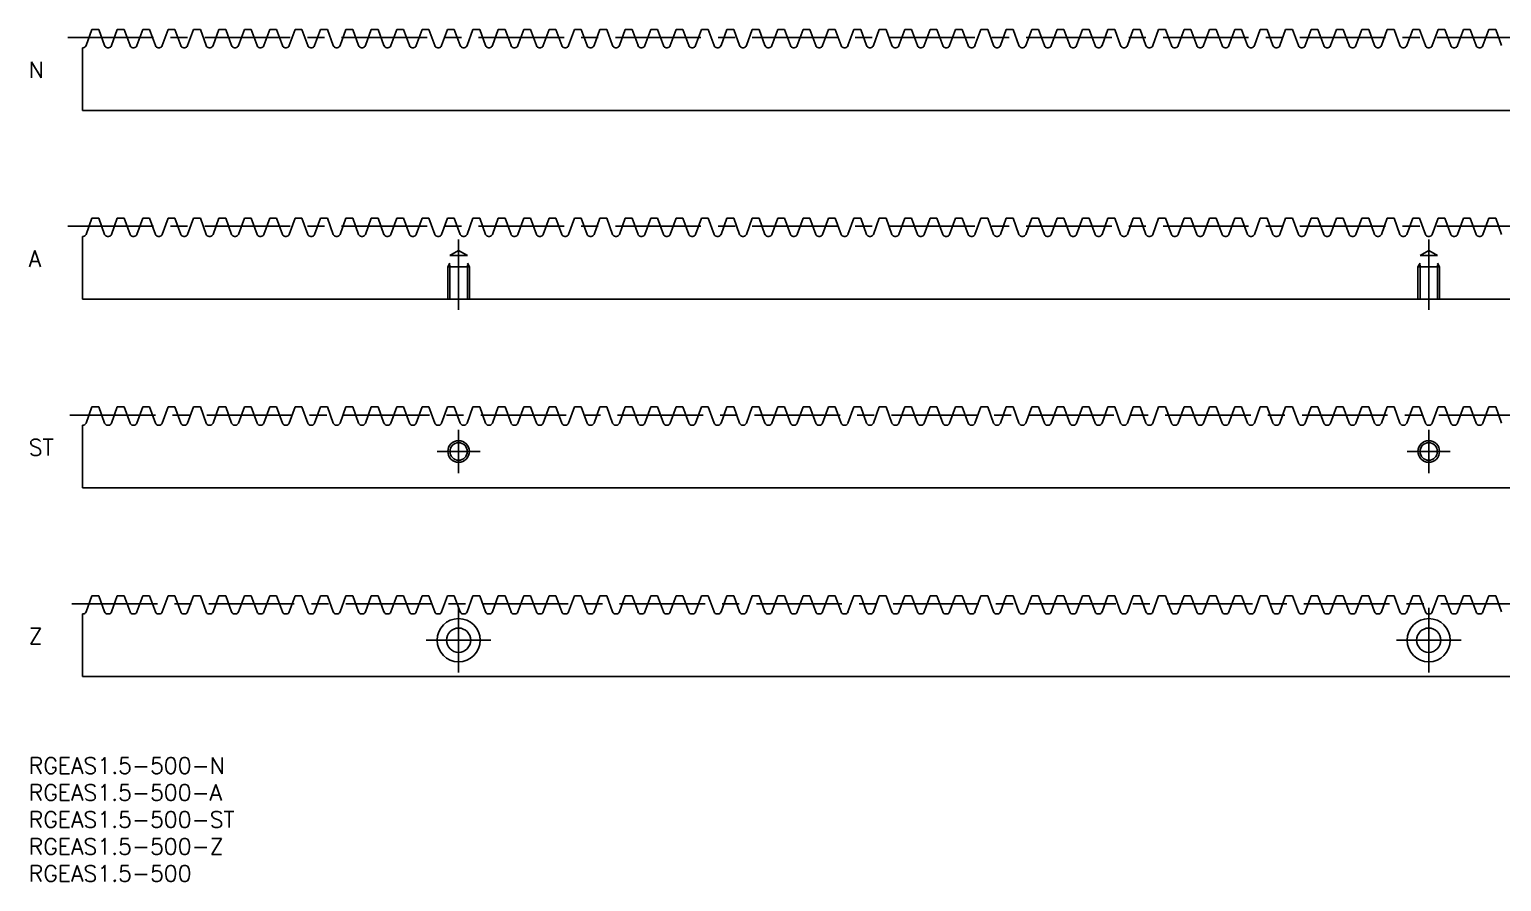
# Model space of a CAD drawing. Extents: x 0 to 547, y -23 to 135.
# Drawn here: x 0.1 to 273.3, y -23 to 135 of the extents above; entities that cross this region are included whole.
import ezdxf

# ---------------------------------------------------------------- set-up
doc = ezdxf.new("R2010")
doc.units = 0
doc.header["$LTSCALE"] = 0.5
doc.linetypes.add('CENTER', pattern=[50.8, 31.75, -6.35, 6.35, -6.35])
doc.linetypes.add('DASHED', pattern=[19.05, 12.7, -6.35])
for name, color, linetype in [('MSM_CENTER', 1, 'CENTER'), ('MSM_CONTINUOUS', 7, 'CONTINUOUS'), ('MSM_DASHED', 4, 'DASHED'), ('MSM_NARROW', 5, 'CONTINUOUS'), ('MSM_PART_NUMBER', 7, 'CONTINUOUS')]:
    doc.layers.add(name, color=color, linetype=linetype)
doc.styles.get("Standard").update_dxf_attribs({"font": 'txt.shx', "height": 3, "bigfont": 'bigfont.shx'})

# ---------------------------------------------------------------- blocks, each defined once
blk = doc.blocks.new('*U2')
at = {"layer": 'MSM_PART_NUMBER'}
blk.add_text('RGEAS1.5-500-N', height=3, dxfattribs=at).set_placement((0, -3))
blk = doc.blocks.new('*U3')
at = {"layer": 'MSM_PART_NUMBER'}
blk.add_text('RGEAS1.5-500-A', height=3, dxfattribs=at).set_placement((0, -8))
blk = doc.blocks.new('*U5')
at = {"layer": 'MSM_PART_NUMBER'}
blk.add_text('Z', height=3, dxfattribs=at).set_placement((0, 21))
blk = doc.blocks.new('*U6')
at = {"layer": 'MSM_PART_NUMBER'}
blk.add_text('ST', height=3, dxfattribs=at).set_placement((0, 56))
blk = doc.blocks.new('*U7')
at = {"layer": 'MSM_PART_NUMBER'}
blk.add_text('A', height=3, dxfattribs=at).set_placement((0, 91))
blk = doc.blocks.new('*U8')
at = {"layer": 'MSM_PART_NUMBER'}
blk.add_text('N', height=3, dxfattribs=at).set_placement((0, 126))
blk = doc.blocks.new('*U9')
at = {"layer": 'MSM_PART_NUMBER'}
blk.add_text('RGEAS1.5-500-ST', height=3, dxfattribs=at).set_placement((0, -13))
blk = doc.blocks.new('*U10')
at = {"layer": 'MSM_PART_NUMBER'}
blk.add_text('RGEAS1.5-500-Z', height=3, dxfattribs=at).set_placement((0, -18))
blk = doc.blocks.new('*U11')
at = {"layer": 'MSM_PART_NUMBER'}
blk.add_text('RGEAS1.5-500', height=3, dxfattribs=at).set_placement((0, -23))

msp = doc.modelspace()

# ---------------------------------------------------------------- linework, layer by layer
at = {"layer": 'MSM_CENTER'}
for p, q in [((7.25, 133.5), (510.76, 133.5)), ((7.25, 98.5), (510.76, 98.5)), ((79.75, 83), (79.75, 96.04)), ((259.75, 83), (259.75, 96.04)), ((7.65, 63.5), (511.16, 63.5)), ((79.75, 60.75), (79.75, 52.75)), ((259.75, 60.75), (259.75, 52.75)), ((75.75, 56.75), (83.75, 56.75)), ((255.75, 56.75), (263.75, 56.75)), ((8, 28.5), (511.51, 28.5)), ((79.75, 15.75), (79.75, 27.75)), ((259.75, 15.75), (259.75, 27.75)), ((85.75, 21.75), (73.76, 21.75)), ((265.75, 21.75), (253.76, 21.75))]:
    msp.add_line(p, q, dxfattribs=at)
at = {"layer": 'MSM_CONTINUOUS'}
for p, q in [((10.63, 132), (11.72, 135)), ((12.99, 135), (11.72, 135)), ((12.99, 135), (14.08, 132)), ((15.34, 132), (16.43, 135)), ((17.7, 135), (16.43, 135)), ((17.7, 135), (18.79, 132)), ((20.05, 132), (21.15, 135)), ((22.41, 135), (21.15, 135)), ((22.41, 135), (23.5, 132)), ((24.77, 132), (25.86, 135)), ((27.12, 135), (25.86, 135)), ((27.12, 135), (28.22, 132)), ((29.48, 132), (30.57, 135)), ((31.84, 135), (30.57, 135)), ((31.84, 135), (32.93, 132)), ((34.19, 132), (35.28, 135)), ((36.55, 135), (35.28, 135)), ((36.55, 135), (37.64, 132)), ((38.9, 132), (40, 135)), ((41.26, 135), (40, 135)), ((41.26, 135), (42.35, 132)), ((43.62, 132), (44.71, 135)), ((45.97, 135), (44.71, 135)), ((45.97, 135), (47.06, 132)), ((48.33, 132), (49.42, 135)), ((50.69, 135), (49.42, 135)), ((50.69, 135), (51.78, 132)), ((53.04, 132), (54.13, 135)), ((55.4, 135), (54.13, 135)), ((55.4, 135), (56.49, 132)), ((57.75, 132), (58.85, 135)), ((60.11, 135), (58.85, 135)), ((60.11, 135), (61.2, 132)), ((62.47, 132), (63.56, 135)), ((64.82, 135), (63.56, 135)), ((64.82, 135), (65.91, 132)), ((67.18, 132), (68.27, 135)), ((69.53, 135), (68.27, 135)), ((69.53, 135), (70.63, 132)), ((71.89, 132), (72.98, 135)), ((74.25, 135), (72.98, 135)), ((74.25, 135), (75.34, 132)), ((76.6, 132), (77.7, 135)), ((78.96, 135), (77.7, 135)), ((78.96, 135), (80.05, 132)), ((81.32, 132), (82.41, 135)), ((83.67, 135), (82.41, 135)), ((83.67, 135), (84.76, 132)), ((86.03, 132), (87.12, 135)), ((88.38, 135), (87.12, 135)), ((88.38, 135), (89.48, 132)), ((90.74, 132), (91.83, 135)), ((93.1, 135), (91.83, 135)), ((93.1, 135), (94.19, 132)), ((95.45, 132), (96.55, 135)), ((97.81, 135), (96.55, 135)), ((97.81, 135), (98.9, 132)), ((100.17, 132), (101.26, 135)), ((102.52, 135), (101.26, 135)), ((102.52, 135), (103.61, 132)), ((104.88, 132), (105.97, 135)), ((107.23, 135), (105.97, 135)), ((107.23, 135), (108.33, 132)), ((109.59, 132), (110.68, 135)), ((111.95, 135), (110.68, 135)), ((111.95, 135), (113.04, 132)), ((114.3, 132), (115.39, 135)), ((116.66, 135), (115.39, 135)), ((116.66, 135), (117.75, 132)), ((119.02, 132), (120.11, 135)), ((121.37, 135), (120.11, 135)), ((121.37, 135), (122.46, 132)), ((123.73, 132), (124.82, 135)), ((126.08, 135), (124.82, 135)), ((126.08, 135), (127.18, 132)), ((128.44, 132), (129.53, 135)), ((130.8, 135), (129.53, 135)), ((130.8, 135), (131.89, 132)), ((133.15, 132), (134.24, 135)), ((135.51, 135), (134.24, 135)), ((135.51, 135), (136.6, 132)), ((137.86, 132), (138.96, 135)), ((140.22, 135), (138.96, 135)), ((140.22, 135), (141.31, 132)), ((142.58, 132), (143.67, 135)), ((144.93, 135), (143.67, 135)), ((144.93, 135), (146.03, 132)), ((147.29, 132), (148.38, 135)), ((149.65, 135), (148.38, 135)), ((149.65, 135), (150.74, 132)), ((152, 132), (153.09, 135)), ((154.36, 135), (153.09, 135)), ((154.36, 135), (155.45, 132)), ((156.71, 132), (157.81, 135)), ((159.07, 135), (157.81, 135)), ((159.07, 135), (160.16, 132)), ((161.43, 132), (162.52, 135)), ((163.78, 135), (162.52, 135)), ((163.78, 135), (164.87, 132)), ((166.14, 132), (167.23, 135)), ((168.5, 135), (167.23, 135)), ((168.5, 135), (169.59, 132)), ((170.85, 132), (171.94, 135)), ((173.21, 135), (171.94, 135)), ((173.21, 135), (174.3, 132)), ((175.56, 132), (176.66, 135)), ((177.92, 135), (176.66, 135)), ((177.92, 135), (179.01, 132)), ((180.28, 132), (181.37, 135)), ((182.63, 135), (181.37, 135)), ((182.63, 135), (183.72, 132)), ((184.99, 132), (186.08, 135)), ((187.34, 135), (186.08, 135)), ((187.34, 135), (188.44, 132)), ((189.7, 132), (190.79, 135)), ((192.06, 135), (190.79, 135)), ((192.06, 135), (193.15, 132)), ((194.41, 132), (195.51, 135)), ((196.77, 135), (195.51, 135)), ((196.77, 135), (197.86, 132)), ((199.13, 132), (200.22, 135)), ((201.48, 135), (200.22, 135)), ((201.48, 135), (202.57, 132)), ((203.84, 132), (204.93, 135)), ((206.19, 135), (204.93, 135)), ((206.19, 135), (207.29, 132)), ((208.55, 132), (209.64, 135)), ((210.91, 135), (209.64, 135)), ((210.91, 135), (212, 132)), ((213.26, 132), (214.36, 135)), ((215.62, 135), (214.36, 135)), ((215.62, 135), (216.71, 132)), ((217.98, 132), (219.07, 135)), ((220.33, 135), (219.07, 135)), ((220.33, 135), (221.42, 132)), ((222.69, 132), (223.78, 135)), ((225.04, 135), (223.78, 135)), ((225.04, 135), (226.14, 132)), ((227.4, 132), (228.49, 135)), ((229.76, 135), (228.49, 135)), ((229.76, 135), (230.85, 132)), ((232.11, 132), (233.2, 135)), ((234.47, 135), (233.2, 135)), ((234.47, 135), (235.56, 132)), ((236.83, 132), (237.92, 135)), ((239.18, 135), (237.92, 135)), ((239.18, 135), (240.27, 132)), ((241.54, 132), (242.63, 135)), ((243.89, 135), (242.63, 135)), ((243.89, 135), (244.99, 132)), ((246.25, 132), (247.34, 135)), ((248.61, 135), (247.34, 135)), ((248.61, 135), (249.7, 132)), ((250.96, 132), (252.05, 135)), ((253.32, 135), (252.05, 135)), ((253.32, 135), (254.41, 132)), ((255.67, 132), (256.77, 135)), ((258.03, 135), (256.77, 135)), ((258.03, 135), (259.12, 132)), ((260.39, 132), (261.48, 135)), ((262.74, 135), (261.48, 135)), ((262.74, 135), (263.84, 132)), ((265.1, 132), (266.19, 135)), ((267.46, 135), (266.19, 135)), ((267.46, 135), (268.55, 132)), ((269.81, 132), (270.9, 135)), ((272.17, 135), (270.9, 135)), ((272.17, 135), (273.26, 132)), ((10, 131.62), (10.09, 131.62)), ((10, 131.62), (10, 120)), ((14.61, 131.62), (14.81, 131.62)), ((19.33, 131.62), (19.52, 131.62)), ((24.04, 131.62), (24.23, 131.62)), ((28.75, 131.62), (28.94, 131.62)), ((33.46, 131.62), (33.66, 131.62)), ((38.18, 131.62), (38.37, 131.62)), ((42.89, 131.62), (43.08, 131.62)), ((47.6, 131.62), (47.79, 131.62)), ((52.31, 131.62), (52.51, 131.62)), ((57.03, 131.62), (57.22, 131.62)), ((61.74, 131.62), (61.93, 131.62)), ((66.45, 131.62), (66.64, 131.62)), ((71.16, 131.62), (71.36, 131.62)), ((75.87, 131.62), (76.07, 131.62)), ((80.59, 131.62), (80.78, 131.62)), ((85.3, 131.62), (85.49, 131.62)), ((90.01, 131.62), (90.21, 131.62)), ((94.72, 131.62), (94.92, 131.62)), ((99.44, 131.62), (99.63, 131.62)), ((104.15, 131.62), (104.34, 131.62)), ((108.86, 131.62), (109.05, 131.62)), ((113.57, 131.62), (113.77, 131.62)), ((118.29, 131.62), (118.48, 131.62)), ((123, 131.62), (123.19, 131.62)), ((127.71, 131.62), (127.9, 131.62)), ((132.42, 131.62), (132.62, 131.62)), ((137.14, 131.62), (137.33, 131.62)), ((141.85, 131.62), (142.04, 131.62)), ((146.56, 131.62), (146.75, 131.62)), ((151.27, 131.62), (151.47, 131.62)), ((155.99, 131.62), (156.18, 131.62)), ((160.7, 131.62), (160.89, 131.62)), ((165.41, 131.62), (165.6, 131.62)), ((170.12, 131.62), (170.32, 131.62)), ((174.84, 131.62), (175.03, 131.62)), ((179.55, 131.62), (179.74, 131.62)), ((184.26, 131.62), (184.45, 131.62)), ((188.97, 131.62), (189.17, 131.62)), ((193.68, 131.62), (193.88, 131.62)), ((198.4, 131.62), (198.59, 131.62)), ((203.11, 131.62), (203.3, 131.62)), ((207.82, 131.62), (208.02, 131.62)), ((212.53, 131.62), (212.73, 131.62)), ((217.25, 131.62), (217.44, 131.62)), ((221.96, 131.62), (222.15, 131.62)), ((226.67, 131.62), (226.86, 131.62)), ((231.38, 131.62), (231.58, 131.62)), ((236.1, 131.62), (236.29, 131.62)), ((240.81, 131.62), (241, 131.62)), ((245.52, 131.62), (245.71, 131.62)), ((250.23, 131.62), (250.43, 131.62)), ((254.95, 131.62), (255.14, 131.62)), ((259.66, 131.62), (259.85, 131.62)), ((264.37, 131.62), (264.56, 131.62)), ((269.08, 131.62), (269.28, 131.62)), ((10, 120), (509.51, 120)), ((10.63, 97), (11.72, 100)), ((12.99, 100), (11.72, 100)), ((12.99, 100), (14.08, 97)), ((15.34, 97), (16.43, 100)), ((17.7, 100), (16.43, 100)), ((17.7, 100), (18.79, 97)), ((20.05, 97), (21.15, 100)), ((22.41, 100), (21.15, 100)), ((22.41, 100), (23.5, 97)), ((24.77, 97), (25.86, 100)), ((27.12, 100), (25.86, 100)), ((27.12, 100), (28.22, 97)), ((29.48, 97), (30.57, 100)), ((31.84, 100), (30.57, 100)), ((31.84, 100), (32.93, 97)), ((34.19, 97), (35.28, 100)), ((36.55, 100), (35.28, 100)), ((36.55, 100), (37.64, 97)), ((38.9, 97), (40, 100)), ((41.26, 100), (40, 100)), ((41.26, 100), (42.35, 97)), ((43.62, 97), (44.71, 100)), ((45.97, 100), (44.71, 100)), ((45.97, 100), (47.06, 97)), ((48.33, 97), (49.42, 100)), ((50.69, 100), (49.42, 100)), ((50.69, 100), (51.78, 97)), ((53.04, 97), (54.13, 100)), ((55.4, 100), (54.13, 100)), ((55.4, 100), (56.49, 97)), ((57.75, 97), (58.85, 100)), ((60.11, 100), (58.85, 100)), ((60.11, 100), (61.2, 97)), ((62.47, 97), (63.56, 100)), ((64.82, 100), (63.56, 100)), ((64.82, 100), (65.91, 97)), ((67.18, 97), (68.27, 100)), ((69.53, 100), (68.27, 100)), ((69.53, 100), (70.63, 97)), ((71.89, 97), (72.98, 100)), ((74.25, 100), (72.98, 100)), ((74.25, 100), (75.34, 97)), ((76.6, 97), (77.7, 100)), ((78.96, 100), (77.7, 100)), ((78.96, 100), (80.05, 97)), ((81.32, 97), (82.41, 100)), ((83.67, 100), (82.41, 100)), ((83.67, 100), (84.76, 97)), ((86.03, 97), (87.12, 100)), ((88.38, 100), (87.12, 100)), ((88.38, 100), (89.48, 97)), ((90.74, 97), (91.83, 100)), ((93.1, 100), (91.83, 100)), ((93.1, 100), (94.19, 97)), ((95.45, 97), (96.55, 100)), ((97.81, 100), (96.55, 100)), ((97.81, 100), (98.9, 97)), ((100.17, 97), (101.26, 100)), ((102.52, 100), (101.26, 100)), ((102.52, 100), (103.61, 97)), ((104.88, 97), (105.97, 100)), ((107.23, 100), (105.97, 100)), ((107.23, 100), (108.33, 97)), ((109.59, 97), (110.68, 100)), ((111.95, 100), (110.68, 100)), ((111.95, 100), (113.04, 97)), ((114.3, 97), (115.39, 100)), ((116.66, 100), (115.39, 100)), ((116.66, 100), (117.75, 97)), ((119.02, 97), (120.11, 100)), ((121.37, 100), (120.11, 100)), ((121.37, 100), (122.46, 97)), ((123.73, 97), (124.82, 100)), ((126.08, 100), (124.82, 100)), ((126.08, 100), (127.18, 97)), ((128.44, 97), (129.53, 100)), ((130.8, 100), (129.53, 100)), ((130.8, 100), (131.89, 97)), ((133.15, 97), (134.24, 100)), ((135.51, 100), (134.24, 100)), ((135.51, 100), (136.6, 97)), ((137.86, 97), (138.96, 100)), ((140.22, 100), (138.96, 100)), ((140.22, 100), (141.31, 97)), ((142.58, 97), (143.67, 100)), ((144.93, 100), (143.67, 100)), ((144.93, 100), (146.03, 97)), ((147.29, 97), (148.38, 100)), ((149.65, 100), (148.38, 100)), ((149.65, 100), (150.74, 97)), ((152, 97), (153.09, 100)), ((154.36, 100), (153.09, 100)), ((154.36, 100), (155.45, 97)), ((156.71, 97), (157.81, 100)), ((159.07, 100), (157.81, 100)), ((159.07, 100), (160.16, 97)), ((161.43, 97), (162.52, 100)), ((163.78, 100), (162.52, 100)), ((163.78, 100), (164.87, 97)), ((166.14, 97), (167.23, 100)), ((168.5, 100), (167.23, 100)), ((168.5, 100), (169.59, 97)), ((170.85, 97), (171.94, 100)), ((173.21, 100), (171.94, 100)), ((173.21, 100), (174.3, 97)), ((175.56, 97), (176.66, 100)), ((177.92, 100), (176.66, 100)), ((177.92, 100), (179.01, 97)), ((180.28, 97), (181.37, 100)), ((182.63, 100), (181.37, 100)), ((182.63, 100), (183.72, 97)), ((184.99, 97), (186.08, 100)), ((187.34, 100), (186.08, 100)), ((187.34, 100), (188.44, 97)), ((189.7, 97), (190.79, 100)), ((192.06, 100), (190.79, 100)), ((192.06, 100), (193.15, 97)), ((194.41, 97), (195.51, 100)), ((196.77, 100), (195.51, 100)), ((196.77, 100), (197.86, 97)), ((199.13, 97), (200.22, 100)), ((201.48, 100), (200.22, 100)), ((201.48, 100), (202.57, 97)), ((203.84, 97), (204.93, 100)), ((206.19, 100), (204.93, 100)), ((206.19, 100), (207.29, 97)), ((208.55, 97), (209.64, 100)), ((210.91, 100), (209.64, 100)), ((210.91, 100), (212, 97)), ((213.26, 97), (214.36, 100)), ((215.62, 100), (214.36, 100)), ((215.62, 100), (216.71, 97)), ((217.98, 97), (219.07, 100)), ((220.33, 100), (219.07, 100)), ((220.33, 100), (221.42, 97)), ((222.69, 97), (223.78, 100)), ((225.04, 100), (223.78, 100)), ((225.04, 100), (226.14, 97)), ((227.4, 97), (228.49, 100)), ((229.76, 100), (228.49, 100)), ((229.76, 100), (230.85, 97)), ((232.11, 97), (233.2, 100)), ((234.47, 100), (233.2, 100)), ((234.47, 100), (235.56, 97)), ((236.83, 97), (237.92, 100)), ((239.18, 100), (237.92, 100)), ((239.18, 100), (240.27, 97)), ((241.54, 97), (242.63, 100)), ((243.89, 100), (242.63, 100)), ((243.89, 100), (244.99, 97)), ((246.25, 97), (247.34, 100)), ((248.61, 100), (247.34, 100)), ((248.61, 100), (249.7, 97)), ((250.96, 97), (252.05, 100)), ((253.32, 100), (252.05, 100)), ((253.32, 100), (254.41, 97)), ((255.67, 97), (256.77, 100)), ((258.03, 100), (256.77, 100)), ((258.03, 100), (259.12, 97)), ((260.39, 97), (261.48, 100)), ((262.74, 100), (261.48, 100)), ((262.74, 100), (263.84, 97)), ((265.1, 97), (266.19, 100)), ((267.46, 100), (266.19, 100)), ((267.46, 100), (268.55, 97)), ((269.81, 97), (270.9, 100)), ((272.17, 100), (270.9, 100)), ((272.17, 100), (273.26, 97)), ((10, 96.63), (10.09, 96.63)), ((10, 96.63), (10, 85)), ((14.61, 96.63), (14.81, 96.63)), ((19.33, 96.63), (19.52, 96.63)), ((24.04, 96.63), (24.23, 96.63)), ((28.75, 96.63), (28.94, 96.63)), ((33.46, 96.63), (33.66, 96.63)), ((38.18, 96.63), (38.37, 96.63)), ((42.89, 96.63), (43.08, 96.63)), ((47.6, 96.63), (47.79, 96.63)), ((52.31, 96.63), (52.51, 96.63)), ((57.03, 96.63), (57.22, 96.63)), ((61.74, 96.63), (61.93, 96.63)), ((66.45, 96.63), (66.64, 96.63)), ((71.16, 96.63), (71.36, 96.63)), ((75.87, 96.63), (76.07, 96.63)), ((80.59, 96.63), (80.78, 96.63)), ((85.3, 96.63), (85.49, 96.63)), ((90.01, 96.63), (90.21, 96.63)), ((94.72, 96.63), (94.92, 96.63)), ((99.44, 96.63), (99.63, 96.63)), ((104.15, 96.63), (104.34, 96.63)), ((108.86, 96.63), (109.05, 96.63)), ((113.57, 96.63), (113.77, 96.63)), ((118.29, 96.63), (118.48, 96.63)), ((123, 96.63), (123.19, 96.63)), ((127.71, 96.63), (127.9, 96.63)), ((132.42, 96.63), (132.62, 96.63)), ((137.14, 96.63), (137.33, 96.63)), ((141.85, 96.63), (142.04, 96.63)), ((146.56, 96.63), (146.75, 96.63)), ((151.27, 96.63), (151.47, 96.63)), ((155.99, 96.63), (156.18, 96.63)), ((160.7, 96.63), (160.89, 96.63)), ((165.41, 96.63), (165.6, 96.63)), ((170.12, 96.63), (170.32, 96.63)), ((174.84, 96.63), (175.03, 96.63)), ((179.55, 96.63), (179.74, 96.63)), ((184.26, 96.63), (184.45, 96.63)), ((188.97, 96.63), (189.17, 96.63)), ((193.68, 96.63), (193.88, 96.63)), ((198.4, 96.63), (198.59, 96.63)), ((203.11, 96.63), (203.3, 96.63)), ((207.82, 96.63), (208.02, 96.63)), ((212.53, 96.63), (212.73, 96.63)), ((217.25, 96.63), (217.44, 96.63)), ((221.96, 96.63), (222.15, 96.63)), ((226.67, 96.63), (226.86, 96.63)), ((231.38, 96.63), (231.58, 96.63)), ((236.1, 96.63), (236.29, 96.63)), ((240.81, 96.63), (241, 96.63)), ((245.52, 96.63), (245.71, 96.63)), ((250.23, 96.63), (250.43, 96.63)), ((254.95, 96.63), (255.14, 96.63)), ((259.66, 96.63), (259.85, 96.63)), ((264.37, 96.63), (264.56, 96.63)), ((269.08, 96.63), (269.28, 96.63)), ((10, 85), (509.51, 85)), ((10.63, 62), (11.72, 65)), ((12.99, 65), (11.72, 65)), ((12.99, 65), (14.08, 62)), ((15.34, 62), (16.43, 65)), ((17.7, 65), (16.43, 65)), ((17.7, 65), (18.79, 62)), ((20.05, 62), (21.15, 65)), ((22.41, 65), (21.15, 65)), ((22.41, 65), (23.5, 62)), ((24.77, 62), (25.86, 65)), ((27.12, 65), (25.86, 65)), ((27.12, 65), (28.22, 62)), ((29.48, 62), (30.57, 65)), ((31.84, 65), (30.57, 65)), ((31.84, 65), (32.93, 62)), ((34.19, 62), (35.28, 65)), ((36.55, 65), (35.28, 65)), ((36.55, 65), (37.64, 62)), ((38.9, 62), (40, 65)), ((41.26, 65), (40, 65)), ((41.26, 65), (42.35, 62)), ((43.62, 62), (44.71, 65)), ((45.97, 65), (44.71, 65)), ((45.97, 65), (47.06, 62)), ((48.33, 62), (49.42, 65)), ((50.69, 65), (49.42, 65)), ((50.69, 65), (51.78, 62)), ((53.04, 62), (54.13, 65)), ((55.4, 65), (54.13, 65)), ((55.4, 65), (56.49, 62)), ((57.75, 62), (58.85, 65)), ((60.11, 65), (58.85, 65)), ((60.11, 65), (61.2, 62)), ((62.47, 62), (63.56, 65)), ((64.82, 65), (63.56, 65)), ((64.82, 65), (65.91, 62)), ((67.18, 62), (68.27, 65)), ((69.53, 65), (68.27, 65)), ((69.53, 65), (70.63, 62)), ((71.89, 62), (72.98, 65)), ((74.25, 65), (72.98, 65)), ((74.25, 65), (75.34, 62)), ((76.6, 62), (77.7, 65)), ((78.96, 65), (77.7, 65)), ((78.96, 65), (80.05, 62)), ((81.32, 62), (82.41, 65)), ((83.67, 65), (82.41, 65)), ((83.67, 65), (84.76, 62)), ((86.03, 62), (87.12, 65)), ((88.38, 65), (87.12, 65)), ((88.38, 65), (89.48, 62)), ((90.74, 62), (91.83, 65)), ((93.1, 65), (91.83, 65)), ((93.1, 65), (94.19, 62)), ((95.45, 62), (96.55, 65)), ((97.81, 65), (96.55, 65)), ((97.81, 65), (98.9, 62)), ((100.17, 62), (101.26, 65)), ((102.52, 65), (101.26, 65)), ((102.52, 65), (103.61, 62)), ((104.88, 62), (105.97, 65)), ((107.23, 65), (105.97, 65)), ((107.23, 65), (108.33, 62)), ((109.59, 62), (110.68, 65)), ((111.95, 65), (110.68, 65)), ((111.95, 65), (113.04, 62)), ((114.3, 62), (115.39, 65)), ((116.66, 65), (115.39, 65)), ((116.66, 65), (117.75, 62)), ((119.02, 62), (120.11, 65)), ((121.37, 65), (120.11, 65)), ((121.37, 65), (122.46, 62)), ((123.73, 62), (124.82, 65)), ((126.08, 65), (124.82, 65)), ((126.08, 65), (127.18, 62)), ((128.44, 62), (129.53, 65)), ((130.8, 65), (129.53, 65)), ((130.8, 65), (131.89, 62)), ((133.15, 62), (134.24, 65)), ((135.51, 65), (134.24, 65)), ((135.51, 65), (136.6, 62)), ((137.86, 62), (138.96, 65)), ((140.22, 65), (138.96, 65)), ((140.22, 65), (141.31, 62)), ((142.58, 62), (143.67, 65)), ((144.93, 65), (143.67, 65)), ((144.93, 65), (146.03, 62)), ((147.29, 62), (148.38, 65)), ((149.65, 65), (148.38, 65)), ((149.65, 65), (150.74, 62)), ((152, 62), (153.09, 65)), ((154.36, 65), (153.09, 65)), ((154.36, 65), (155.45, 62)), ((156.71, 62), (157.81, 65)), ((159.07, 65), (157.81, 65)), ((159.07, 65), (160.16, 62)), ((161.43, 62), (162.52, 65)), ((163.78, 65), (162.52, 65)), ((163.78, 65), (164.87, 62)), ((166.14, 62), (167.23, 65)), ((168.5, 65), (167.23, 65)), ((168.5, 65), (169.59, 62)), ((170.85, 62), (171.94, 65)), ((173.21, 65), (171.94, 65)), ((173.21, 65), (174.3, 62)), ((175.56, 62), (176.66, 65)), ((177.92, 65), (176.66, 65)), ((177.92, 65), (179.01, 62)), ((180.28, 62), (181.37, 65)), ((182.63, 65), (181.37, 65)), ((182.63, 65), (183.72, 62)), ((184.99, 62), (186.08, 65)), ((187.34, 65), (186.08, 65)), ((187.34, 65), (188.44, 62)), ((189.7, 62), (190.79, 65)), ((192.06, 65), (190.79, 65)), ((192.06, 65), (193.15, 62)), ((194.41, 62), (195.51, 65)), ((196.77, 65), (195.51, 65)), ((196.77, 65), (197.86, 62)), ((199.13, 62), (200.22, 65)), ((201.48, 65), (200.22, 65)), ((201.48, 65), (202.57, 62)), ((203.84, 62), (204.93, 65)), ((206.19, 65), (204.93, 65)), ((206.19, 65), (207.29, 62)), ((208.55, 62), (209.64, 65)), ((210.91, 65), (209.64, 65)), ((210.91, 65), (212, 62)), ((213.26, 62), (214.36, 65)), ((215.62, 65), (214.36, 65)), ((215.62, 65), (216.71, 62)), ((217.98, 62), (219.07, 65)), ((220.33, 65), (219.07, 65)), ((220.33, 65), (221.42, 62)), ((222.69, 62), (223.78, 65)), ((225.04, 65), (223.78, 65)), ((225.04, 65), (226.14, 62)), ((227.4, 62), (228.49, 65)), ((229.76, 65), (228.49, 65)), ((229.76, 65), (230.85, 62)), ((232.11, 62), (233.2, 65)), ((234.47, 65), (233.2, 65)), ((234.47, 65), (235.56, 62)), ((236.83, 62), (237.92, 65)), ((239.18, 65), (237.92, 65)), ((239.18, 65), (240.27, 62)), ((241.54, 62), (242.63, 65)), ((243.89, 65), (242.63, 65)), ((243.89, 65), (244.99, 62)), ((246.25, 62), (247.34, 65)), ((248.61, 65), (247.34, 65)), ((248.61, 65), (249.7, 62)), ((250.96, 62), (252.05, 65)), ((253.32, 65), (252.05, 65)), ((253.32, 65), (254.41, 62)), ((255.67, 62), (256.77, 65)), ((258.03, 65), (256.77, 65)), ((258.03, 65), (259.12, 62)), ((260.39, 62), (261.48, 65)), ((262.74, 65), (261.48, 65)), ((262.74, 65), (263.84, 62)), ((265.1, 62), (266.19, 65)), ((267.46, 65), (266.19, 65)), ((267.46, 65), (268.55, 62)), ((269.81, 62), (270.9, 65)), ((272.17, 65), (270.9, 65)), ((272.17, 65), (273.26, 62)), ((10, 61.62), (10.09, 61.62)), ((10, 61.62), (10, 50)), ((14.61, 61.62), (14.81, 61.62)), ((19.33, 61.62), (19.52, 61.62)), ((24.04, 61.62), (24.23, 61.62)), ((28.75, 61.62), (28.94, 61.62)), ((33.46, 61.62), (33.66, 61.62)), ((38.18, 61.62), (38.37, 61.62)), ((42.89, 61.62), (43.08, 61.62)), ((47.6, 61.62), (47.79, 61.62)), ((52.31, 61.62), (52.51, 61.62)), ((57.03, 61.62), (57.22, 61.62)), ((61.74, 61.62), (61.93, 61.62)), ((66.45, 61.62), (66.64, 61.62)), ((71.16, 61.62), (71.36, 61.62)), ((75.87, 61.62), (76.07, 61.62)), ((80.59, 61.62), (80.78, 61.62)), ((85.3, 61.62), (85.49, 61.62)), ((90.01, 61.62), (90.21, 61.62)), ((94.72, 61.62), (94.92, 61.62)), ((99.44, 61.62), (99.63, 61.62)), ((104.15, 61.62), (104.34, 61.62)), ((108.86, 61.62), (109.05, 61.62)), ((113.57, 61.62), (113.77, 61.62)), ((118.29, 61.62), (118.48, 61.62)), ((123, 61.62), (123.19, 61.62)), ((127.71, 61.62), (127.9, 61.62)), ((132.42, 61.62), (132.62, 61.62)), ((137.14, 61.62), (137.33, 61.62)), ((141.85, 61.62), (142.04, 61.62)), ((146.56, 61.62), (146.75, 61.62)), ((151.27, 61.62), (151.47, 61.62)), ((155.99, 61.62), (156.18, 61.62)), ((160.7, 61.62), (160.89, 61.62)), ((165.41, 61.62), (165.6, 61.62)), ((170.12, 61.62), (170.32, 61.62)), ((174.84, 61.62), (175.03, 61.62)), ((179.55, 61.62), (179.74, 61.62)), ((184.26, 61.62), (184.45, 61.62)), ((188.97, 61.62), (189.17, 61.62)), ((193.68, 61.62), (193.88, 61.62)), ((198.4, 61.62), (198.59, 61.62)), ((203.11, 61.62), (203.3, 61.62)), ((207.82, 61.62), (208.02, 61.62)), ((212.53, 61.62), (212.73, 61.62)), ((217.25, 61.62), (217.44, 61.62)), ((221.96, 61.62), (222.15, 61.62)), ((226.67, 61.62), (226.86, 61.62)), ((231.38, 61.62), (231.58, 61.62)), ((236.1, 61.62), (236.29, 61.62)), ((240.81, 61.62), (241, 61.62)), ((245.52, 61.62), (245.71, 61.62)), ((250.23, 61.62), (250.43, 61.62)), ((254.95, 61.62), (255.14, 61.62)), ((259.66, 61.62), (259.85, 61.62)), ((264.37, 61.62), (264.56, 61.62)), ((269.08, 61.62), (269.28, 61.62)), ((10, 50), (509.51, 50)), ((10.63, 27), (11.72, 30)), ((12.99, 30), (11.72, 30)), ((12.99, 30), (14.08, 27)), ((15.34, 27), (16.43, 30)), ((17.7, 30), (16.43, 30)), ((17.7, 30), (18.79, 27)), ((20.05, 27), (21.15, 30)), ((22.41, 30), (21.15, 30)), ((22.41, 30), (23.5, 27)), ((24.77, 27), (25.86, 30)), ((27.12, 30), (25.86, 30)), ((27.12, 30), (28.22, 27)), ((29.48, 27), (30.57, 30)), ((31.84, 30), (30.57, 30)), ((31.84, 30), (32.93, 27)), ((34.19, 27), (35.28, 30)), ((36.55, 30), (35.28, 30)), ((36.55, 30), (37.64, 27)), ((38.9, 27), (40, 30)), ((41.26, 30), (40, 30)), ((41.26, 30), (42.35, 27)), ((43.62, 27), (44.71, 30)), ((45.97, 30), (44.71, 30)), ((45.97, 30), (47.06, 27)), ((48.33, 27), (49.42, 30)), ((50.69, 30), (49.42, 30)), ((50.69, 30), (51.78, 27)), ((53.04, 27), (54.13, 30)), ((55.4, 30), (54.13, 30)), ((55.4, 30), (56.49, 27)), ((57.75, 27), (58.85, 30)), ((60.11, 30), (58.85, 30)), ((60.11, 30), (61.2, 27)), ((62.47, 27), (63.56, 30)), ((64.82, 30), (63.56, 30)), ((64.82, 30), (65.91, 27)), ((67.18, 27), (68.27, 30)), ((69.53, 30), (68.27, 30)), ((69.53, 30), (70.63, 27)), ((71.89, 27), (72.98, 30)), ((74.25, 30), (72.98, 30)), ((74.25, 30), (75.34, 27)), ((76.6, 27), (77.7, 30)), ((78.96, 30), (77.7, 30)), ((78.96, 30), (80.05, 27)), ((81.32, 27), (82.41, 30)), ((83.67, 30), (82.41, 30)), ((83.67, 30), (84.76, 27)), ((86.03, 27), (87.12, 30)), ((88.38, 30), (87.12, 30)), ((88.38, 30), (89.48, 27)), ((90.74, 27), (91.83, 30)), ((93.1, 30), (91.83, 30)), ((93.1, 30), (94.19, 27)), ((95.45, 27), (96.55, 30)), ((97.81, 30), (96.55, 30)), ((97.81, 30), (98.9, 27)), ((100.17, 27), (101.26, 30)), ((102.52, 30), (101.26, 30)), ((102.52, 30), (103.61, 27)), ((104.88, 27), (105.97, 30)), ((107.23, 30), (105.97, 30)), ((107.23, 30), (108.33, 27)), ((109.59, 27), (110.68, 30)), ((111.95, 30), (110.68, 30)), ((111.95, 30), (113.04, 27)), ((114.3, 27), (115.39, 30)), ((116.66, 30), (115.39, 30)), ((116.66, 30), (117.75, 27)), ((119.02, 27), (120.11, 30)), ((121.37, 30), (120.11, 30)), ((121.37, 30), (122.46, 27)), ((123.73, 27), (124.82, 30)), ((126.08, 30), (124.82, 30)), ((126.08, 30), (127.18, 27)), ((128.44, 27), (129.53, 30)), ((130.8, 30), (129.53, 30)), ((130.8, 30), (131.89, 27)), ((133.15, 27), (134.24, 30)), ((135.51, 30), (134.24, 30)), ((135.51, 30), (136.6, 27)), ((137.86, 27), (138.96, 30)), ((140.22, 30), (138.96, 30)), ((140.22, 30), (141.31, 27)), ((142.58, 27), (143.67, 30)), ((144.93, 30), (143.67, 30)), ((144.93, 30), (146.03, 27)), ((147.29, 27), (148.38, 30)), ((149.65, 30), (148.38, 30)), ((149.65, 30), (150.74, 27)), ((152, 27), (153.09, 30)), ((154.36, 30), (153.09, 30)), ((154.36, 30), (155.45, 27)), ((156.71, 27), (157.81, 30)), ((159.07, 30), (157.81, 30)), ((159.07, 30), (160.16, 27)), ((161.43, 27), (162.52, 30)), ((163.78, 30), (162.52, 30)), ((163.78, 30), (164.87, 27)), ((166.14, 27), (167.23, 30)), ((168.5, 30), (167.23, 30)), ((168.5, 30), (169.59, 27)), ((170.85, 27), (171.94, 30)), ((173.21, 30), (171.94, 30)), ((173.21, 30), (174.3, 27)), ((175.56, 27), (176.66, 30)), ((177.92, 30), (176.66, 30)), ((177.92, 30), (179.01, 27)), ((180.28, 27), (181.37, 30)), ((182.63, 30), (181.37, 30)), ((182.63, 30), (183.72, 27)), ((184.99, 27), (186.08, 30)), ((187.34, 30), (186.08, 30)), ((187.34, 30), (188.44, 27)), ((189.7, 27), (190.79, 30)), ((192.06, 30), (190.79, 30)), ((192.06, 30), (193.15, 27)), ((194.41, 27), (195.51, 30)), ((196.77, 30), (195.51, 30)), ((196.77, 30), (197.86, 27)), ((199.13, 27), (200.22, 30)), ((201.48, 30), (200.22, 30)), ((201.48, 30), (202.57, 27)), ((203.84, 27), (204.93, 30)), ((206.19, 30), (204.93, 30)), ((206.19, 30), (207.29, 27)), ((208.55, 27), (209.64, 30)), ((210.91, 30), (209.64, 30)), ((210.91, 30), (212, 27)), ((213.26, 27), (214.36, 30)), ((215.62, 30), (214.36, 30)), ((215.62, 30), (216.71, 27)), ((217.98, 27), (219.07, 30)), ((220.33, 30), (219.07, 30)), ((220.33, 30), (221.42, 27)), ((222.69, 27), (223.78, 30)), ((225.04, 30), (223.78, 30)), ((225.04, 30), (226.14, 27)), ((227.4, 27), (228.49, 30)), ((229.76, 30), (228.49, 30)), ((229.76, 30), (230.85, 27)), ((232.11, 27), (233.2, 30)), ((234.47, 30), (233.2, 30)), ((234.47, 30), (235.56, 27)), ((236.83, 27), (237.92, 30)), ((239.18, 30), (237.92, 30)), ((239.18, 30), (240.27, 27)), ((241.54, 27), (242.63, 30)), ((243.89, 30), (242.63, 30)), ((243.89, 30), (244.99, 27)), ((246.25, 27), (247.34, 30)), ((248.61, 30), (247.34, 30)), ((248.61, 30), (249.7, 27)), ((250.96, 27), (252.05, 30)), ((253.32, 30), (252.05, 30)), ((253.32, 30), (254.41, 27)), ((255.67, 27), (256.77, 30)), ((258.03, 30), (256.77, 30)), ((258.03, 30), (259.12, 27)), ((260.39, 27), (261.48, 30)), ((262.74, 30), (261.48, 30)), ((262.74, 30), (263.84, 27)), ((265.1, 27), (266.19, 30)), ((267.46, 30), (266.19, 30)), ((267.46, 30), (268.55, 27)), ((269.81, 27), (270.9, 30)), ((272.17, 30), (270.9, 30)), ((272.17, 30), (273.26, 27)), ((10, 26.62), (10.09, 26.62)), ((10, 26.62), (10, 15)), ((14.61, 26.62), (14.81, 26.62)), ((19.33, 26.62), (19.52, 26.62)), ((24.04, 26.62), (24.23, 26.62)), ((28.75, 26.62), (28.94, 26.62)), ((33.46, 26.62), (33.66, 26.62)), ((38.18, 26.62), (38.37, 26.62)), ((42.89, 26.62), (43.08, 26.62)), ((47.6, 26.62), (47.79, 26.62)), ((52.31, 26.62), (52.51, 26.62)), ((57.03, 26.62), (57.22, 26.62)), ((61.74, 26.62), (61.93, 26.62)), ((66.45, 26.62), (66.64, 26.62)), ((71.16, 26.62), (71.36, 26.62)), ((75.87, 26.62), (76.07, 26.62)), ((80.59, 26.62), (80.78, 26.62)), ((85.3, 26.62), (85.49, 26.62)), ((90.01, 26.62), (90.21, 26.62)), ((94.72, 26.62), (94.92, 26.62)), ((99.44, 26.62), (99.63, 26.62)), ((104.15, 26.62), (104.34, 26.62)), ((108.86, 26.62), (109.05, 26.62)), ((113.57, 26.62), (113.77, 26.62)), ((118.29, 26.62), (118.48, 26.62)), ((123, 26.62), (123.19, 26.62)), ((127.71, 26.62), (127.9, 26.62)), ((132.42, 26.62), (132.62, 26.62)), ((137.14, 26.62), (137.33, 26.62)), ((141.85, 26.62), (142.04, 26.62)), ((146.56, 26.62), (146.75, 26.62)), ((151.27, 26.62), (151.47, 26.62)), ((155.99, 26.62), (156.18, 26.62)), ((160.7, 26.62), (160.89, 26.62)), ((165.41, 26.62), (165.6, 26.62)), ((170.12, 26.62), (170.32, 26.62)), ((174.84, 26.62), (175.03, 26.62)), ((179.55, 26.62), (179.74, 26.62)), ((184.26, 26.62), (184.45, 26.62)), ((188.97, 26.62), (189.17, 26.62)), ((193.68, 26.62), (193.88, 26.62)), ((198.4, 26.62), (198.59, 26.62)), ((203.11, 26.62), (203.3, 26.62)), ((207.82, 26.62), (208.02, 26.62)), ((212.53, 26.62), (212.73, 26.62)), ((217.25, 26.62), (217.44, 26.62)), ((221.96, 26.62), (222.15, 26.62)), ((226.67, 26.62), (226.86, 26.62)), ((231.38, 26.62), (231.58, 26.62)), ((236.1, 26.62), (236.29, 26.62)), ((240.81, 26.62), (241, 26.62)), ((245.52, 26.62), (245.71, 26.62)), ((250.23, 26.62), (250.43, 26.62)), ((254.95, 26.62), (255.14, 26.62)), ((259.66, 26.62), (259.85, 26.62)), ((264.37, 26.62), (264.56, 26.62)), ((269.08, 26.62), (269.28, 26.62)), ((10, 15), (509.51, 15))]:
    msp.add_line(p, q, dxfattribs=at)
for centre, radius in [((79.75, 56.75), 1.62), ((259.75, 56.75), 1.62), ((79.75, 21.75), 4), ((259.75, 21.75), 4), ((79.75, 21.75), 2.25), ((259.75, 21.75), 2.25)]:
    msp.add_circle(centre, radius, dxfattribs=at)
for centre, start, end in [((10.09, 132.19), 270, 340), ((14.61, 132.19), 200, 270), ((14.81, 132.19), 270, 340), ((19.33, 132.19), 200, 270), ((19.52, 132.19), 270, 340), ((24.04, 132.19), 200, 270), ((24.23, 132.19), 270, 340), ((28.75, 132.19), 200, 270), ((28.94, 132.19), 270, 340), ((33.46, 132.19), 200, 270), ((33.66, 132.19), 270, 340), ((38.18, 132.19), 200, 270), ((38.37, 132.19), 270, 340), ((42.89, 132.19), 200, 270), ((43.08, 132.19), 270, 340), ((47.6, 132.19), 200, 270), ((47.79, 132.19), 270, 340), ((52.31, 132.19), 200, 270), ((52.51, 132.19), 270, 340), ((57.03, 132.19), 200, 270), ((57.22, 132.19), 270, 340), ((61.74, 132.19), 200, 270), ((61.93, 132.19), 270, 340), ((66.45, 132.19), 200, 270), ((66.64, 132.19), 270, 340), ((71.16, 132.19), 200, 270), ((71.36, 132.19), 270, 340), ((75.87, 132.19), 200, 270), ((76.07, 132.19), 270, 340), ((80.59, 132.19), 200, 270), ((80.78, 132.19), 270, 340), ((85.3, 132.19), 200, 270), ((85.49, 132.19), 270, 340), ((90.01, 132.19), 200, 270), ((90.21, 132.19), 270, 340), ((94.72, 132.19), 200, 270), ((94.92, 132.19), 270, 340), ((99.44, 132.19), 200, 270), ((99.63, 132.19), 270, 340), ((104.15, 132.19), 200, 270), ((104.34, 132.19), 270, 340), ((108.86, 132.19), 200, 270), ((109.05, 132.19), 270, 340), ((113.57, 132.19), 200, 270), ((113.77, 132.19), 270, 340), ((118.29, 132.19), 200, 270), ((118.48, 132.19), 270, 340), ((123, 132.19), 200, 270), ((123.19, 132.19), 270, 340), ((127.71, 132.19), 200, 270), ((127.9, 132.19), 270, 340), ((132.42, 132.19), 200, 270), ((132.62, 132.19), 270, 340), ((137.14, 132.19), 200, 270), ((137.33, 132.19), 270, 340), ((141.85, 132.19), 200, 270), ((142.04, 132.19), 270, 340), ((146.56, 132.19), 200, 270), ((146.75, 132.19), 270, 340), ((151.27, 132.19), 200, 270), ((151.47, 132.19), 270, 340), ((155.99, 132.19), 200, 270), ((156.18, 132.19), 270, 340), ((160.7, 132.19), 200, 270), ((160.89, 132.19), 270, 340), ((165.41, 132.19), 200, 270), ((165.6, 132.19), 270, 340), ((170.12, 132.19), 200, 270), ((170.32, 132.19), 270, 340), ((174.84, 132.19), 200, 270), ((175.03, 132.19), 270, 340), ((179.55, 132.19), 200, 270), ((179.74, 132.19), 270, 340), ((184.26, 132.19), 200, 270), ((184.45, 132.19), 270, 340), ((188.97, 132.19), 200, 270), ((189.17, 132.19), 270, 340), ((193.68, 132.19), 200, 270), ((193.88, 132.19), 270, 340), ((198.4, 132.19), 200, 270), ((198.59, 132.19), 270, 340), ((203.11, 132.19), 200, 270), ((203.3, 132.19), 270, 340), ((207.82, 132.19), 200, 270), ((208.02, 132.19), 270, 340), ((212.53, 132.19), 200, 270), ((212.73, 132.19), 270, 340), ((217.25, 132.19), 200, 270), ((217.44, 132.19), 270, 340), ((221.96, 132.19), 200, 270), ((222.15, 132.19), 270, 340), ((226.67, 132.19), 200, 270), ((226.86, 132.19), 270, 340), ((231.38, 132.19), 200, 270), ((231.58, 132.19), 270, 340), ((236.1, 132.19), 200, 270), ((236.29, 132.19), 270, 340), ((240.81, 132.19), 200, 270), ((241, 132.19), 270, 340), ((245.52, 132.19), 200, 270), ((245.71, 132.19), 270, 340), ((250.23, 132.19), 200, 270), ((250.43, 132.19), 270, 340), ((254.95, 132.19), 200, 270), ((255.14, 132.19), 270, 340), ((259.66, 132.19), 200, 270), ((259.85, 132.19), 270, 340), ((264.37, 132.19), 200, 270), ((264.56, 132.19), 270, 340), ((269.08, 132.19), 200, 270), ((269.28, 132.19), 270, 340), ((10.09, 97.19), 270, 340), ((14.61, 97.19), 200, 270), ((14.81, 97.19), 270, 340), ((19.33, 97.19), 200, 270), ((19.52, 97.19), 270, 340), ((24.04, 97.19), 200, 270), ((24.23, 97.19), 270, 340), ((28.75, 97.19), 200, 270), ((28.94, 97.19), 270, 340), ((33.46, 97.19), 200, 270), ((33.66, 97.19), 270, 340), ((38.18, 97.19), 200, 270), ((38.37, 97.19), 270, 340), ((42.89, 97.19), 200, 270), ((43.08, 97.19), 270, 340), ((47.6, 97.19), 200, 270), ((47.79, 97.19), 270, 340), ((52.31, 97.19), 200, 270), ((52.51, 97.19), 270, 340), ((57.03, 97.19), 200, 270), ((57.22, 97.19), 270, 340), ((61.74, 97.19), 200, 270), ((61.93, 97.19), 270, 340), ((66.45, 97.19), 200, 270), ((66.64, 97.19), 270, 340), ((71.16, 97.19), 200, 270), ((71.36, 97.19), 270, 340), ((75.87, 97.19), 200, 270), ((76.07, 97.19), 270, 340), ((80.59, 97.19), 200, 270), ((80.78, 97.19), 270, 340), ((85.3, 97.19), 200, 270), ((85.49, 97.19), 270, 340), ((90.01, 97.19), 200, 270), ((90.21, 97.19), 270, 340), ((94.72, 97.19), 200, 270), ((94.92, 97.19), 270, 340), ((99.44, 97.19), 200, 270), ((99.63, 97.19), 270, 340), ((104.15, 97.19), 200, 270), ((104.34, 97.19), 270, 340), ((108.86, 97.19), 200, 270), ((109.05, 97.19), 270, 340), ((113.57, 97.19), 200, 270), ((113.77, 97.19), 270, 340), ((118.29, 97.19), 200, 270), ((118.48, 97.19), 270, 340), ((123, 97.19), 200, 270), ((123.19, 97.19), 270, 340), ((127.71, 97.19), 200, 270), ((127.9, 97.19), 270, 340), ((132.42, 97.19), 200, 270), ((132.62, 97.19), 270, 340), ((137.14, 97.19), 200, 270), ((137.33, 97.19), 270, 340), ((141.85, 97.19), 200, 270), ((142.04, 97.19), 270, 340), ((146.56, 97.19), 200, 270), ((146.75, 97.19), 270, 340), ((151.27, 97.19), 200, 270), ((151.47, 97.19), 270, 340), ((155.99, 97.19), 200, 270), ((156.18, 97.19), 270, 340), ((160.7, 97.19), 200, 270), ((160.89, 97.19), 270, 340), ((165.41, 97.19), 200, 270), ((165.6, 97.19), 270, 340), ((170.12, 97.19), 200, 270), ((170.32, 97.19), 270, 340), ((174.84, 97.19), 200, 270), ((175.03, 97.19), 270, 340), ((179.55, 97.19), 200, 270), ((179.74, 97.19), 270, 340), ((184.26, 97.19), 200, 270), ((184.45, 97.19), 270, 340), ((188.97, 97.19), 200, 270), ((189.17, 97.19), 270, 340), ((193.68, 97.19), 200, 270), ((193.88, 97.19), 270, 340), ((198.4, 97.19), 200, 270), ((198.59, 97.19), 270, 340), ((203.11, 97.19), 200, 270), ((203.3, 97.19), 270, 340), ((207.82, 97.19), 200, 270), ((208.02, 97.19), 270, 340), ((212.53, 97.19), 200, 270), ((212.73, 97.19), 270, 340), ((217.25, 97.19), 200, 270), ((217.44, 97.19), 270, 340), ((221.96, 97.19), 200, 270), ((222.15, 97.19), 270, 340), ((226.67, 97.19), 200, 270), ((226.86, 97.19), 270, 340), ((231.38, 97.19), 200, 270), ((231.58, 97.19), 270, 340), ((236.1, 97.19), 200, 270), ((236.29, 97.19), 270, 340), ((240.81, 97.19), 200, 270), ((241, 97.19), 270, 340), ((245.52, 97.19), 200, 270), ((245.71, 97.19), 270, 340), ((250.23, 97.19), 200, 270), ((250.43, 97.19), 270, 340), ((254.95, 97.19), 200, 270), ((255.14, 97.19), 270, 340), ((259.66, 97.19), 200, 270), ((259.85, 97.19), 270, 340), ((264.37, 97.19), 200, 270), ((264.56, 97.19), 270, 340), ((269.08, 97.19), 200, 270), ((269.28, 97.19), 270, 340), ((10.09, 62.19), 270, 340), ((14.61, 62.19), 200, 270), ((14.81, 62.19), 270, 340), ((19.33, 62.19), 200, 270), ((19.52, 62.19), 270, 340), ((24.04, 62.19), 200, 270), ((24.23, 62.19), 270, 340), ((28.75, 62.19), 200, 270), ((28.94, 62.19), 270, 340), ((33.46, 62.19), 200, 270), ((33.66, 62.19), 270, 340), ((38.18, 62.19), 200, 270), ((38.37, 62.19), 270, 340), ((42.89, 62.19), 200, 270), ((43.08, 62.19), 270, 340), ((47.6, 62.19), 200, 270), ((47.79, 62.19), 270, 340), ((52.31, 62.19), 200, 270), ((52.51, 62.19), 270, 340), ((57.03, 62.19), 200, 270), ((57.22, 62.19), 270, 340), ((61.74, 62.19), 200, 270), ((61.93, 62.19), 270, 340), ((66.45, 62.19), 200, 270), ((66.64, 62.19), 270, 340), ((71.16, 62.19), 200, 270), ((71.36, 62.19), 270, 340), ((75.87, 62.19), 200, 270), ((76.07, 62.19), 270, 340), ((80.59, 62.19), 200, 270), ((80.78, 62.19), 270, 340), ((85.3, 62.19), 200, 270), ((85.49, 62.19), 270, 340), ((90.01, 62.19), 200, 270), ((90.21, 62.19), 270, 340), ((94.72, 62.19), 200, 270), ((94.92, 62.19), 270, 340), ((99.44, 62.19), 200, 270), ((99.63, 62.19), 270, 340), ((104.15, 62.19), 200, 270), ((104.34, 62.19), 270, 340), ((108.86, 62.19), 200, 270), ((109.05, 62.19), 270, 340), ((113.57, 62.19), 200, 270), ((113.77, 62.19), 270, 340), ((118.29, 62.19), 200, 270), ((118.48, 62.19), 270, 340), ((123, 62.19), 200, 270), ((123.19, 62.19), 270, 340), ((127.71, 62.19), 200, 270), ((127.9, 62.19), 270, 340), ((132.42, 62.19), 200, 270), ((132.62, 62.19), 270, 340), ((137.14, 62.19), 200, 270), ((137.33, 62.19), 270, 340), ((141.85, 62.19), 200, 270), ((142.04, 62.19), 270, 340), ((146.56, 62.19), 200, 270), ((146.75, 62.19), 270, 340), ((151.27, 62.19), 200, 270), ((151.47, 62.19), 270, 340), ((155.99, 62.19), 200, 270), ((156.18, 62.19), 270, 340), ((160.7, 62.19), 200, 270), ((160.89, 62.19), 270, 340), ((165.41, 62.19), 200, 270), ((165.6, 62.19), 270, 340), ((170.12, 62.19), 200, 270), ((170.32, 62.19), 270, 340), ((174.84, 62.19), 200, 270), ((175.03, 62.19), 270, 340), ((179.55, 62.19), 200, 270), ((179.74, 62.19), 270, 340), ((184.26, 62.19), 200, 270), ((184.45, 62.19), 270, 340), ((188.97, 62.19), 200, 270), ((189.17, 62.19), 270, 340), ((193.68, 62.19), 200, 270), ((193.88, 62.19), 270, 340), ((198.4, 62.19), 200, 270), ((198.59, 62.19), 270, 340), ((203.11, 62.19), 200, 270), ((203.3, 62.19), 270, 340), ((207.82, 62.19), 200, 270), ((208.02, 62.19), 270, 340), ((212.53, 62.19), 200, 270), ((212.73, 62.19), 270, 340), ((217.25, 62.19), 200, 270), ((217.44, 62.19), 270, 340), ((221.96, 62.19), 200, 270), ((222.15, 62.19), 270, 340), ((226.67, 62.19), 200, 270), ((226.86, 62.19), 270, 340), ((231.38, 62.19), 200, 270), ((231.58, 62.19), 270, 340), ((236.1, 62.19), 200, 270), ((236.29, 62.19), 270, 340), ((240.81, 62.19), 200, 270), ((241, 62.19), 270, 340), ((245.52, 62.19), 200, 270), ((245.71, 62.19), 270, 340), ((250.23, 62.19), 200, 270), ((250.43, 62.19), 270, 340), ((254.95, 62.19), 200, 270), ((255.14, 62.19), 270, 340), ((259.66, 62.19), 200, 270), ((259.85, 62.19), 270, 340), ((264.37, 62.19), 200, 270), ((264.56, 62.19), 270, 340), ((269.08, 62.19), 200, 270), ((269.28, 62.19), 270, 340), ((10.09, 27.19), 270, 340), ((14.61, 27.19), 200, 270), ((14.81, 27.19), 270, 340), ((19.33, 27.19), 200, 270), ((19.52, 27.19), 270, 340), ((24.04, 27.19), 200, 270), ((24.23, 27.19), 270, 340), ((28.75, 27.19), 200, 270), ((28.94, 27.19), 270, 340), ((33.46, 27.19), 200, 270), ((33.66, 27.19), 270, 340), ((38.18, 27.19), 200, 270), ((38.37, 27.19), 270, 340), ((42.89, 27.19), 200, 270), ((43.08, 27.19), 270, 340), ((47.6, 27.19), 200, 270), ((47.79, 27.19), 270, 340), ((52.31, 27.19), 200, 270), ((52.51, 27.19), 270, 340), ((57.03, 27.19), 200, 270), ((57.22, 27.19), 270, 340), ((61.74, 27.19), 200, 270), ((61.93, 27.19), 270, 340), ((66.45, 27.19), 200, 270), ((66.64, 27.19), 270, 340), ((71.16, 27.19), 200, 270), ((71.36, 27.19), 270, 340), ((75.87, 27.19), 200, 270), ((76.07, 27.19), 270, 340), ((80.59, 27.19), 200, 270), ((80.78, 27.19), 270, 340), ((85.3, 27.19), 200, 270), ((85.49, 27.19), 270, 340), ((90.01, 27.19), 200, 270), ((90.21, 27.19), 270, 340), ((94.72, 27.19), 200, 270), ((94.92, 27.19), 270, 340), ((99.44, 27.19), 200, 270), ((99.63, 27.19), 270, 340), ((104.15, 27.19), 200, 270), ((104.34, 27.19), 270, 340), ((108.86, 27.19), 200, 270), ((109.05, 27.19), 270, 340), ((113.57, 27.19), 200, 270), ((113.77, 27.19), 270, 340), ((118.29, 27.19), 200, 270), ((118.48, 27.19), 270, 340), ((123, 27.19), 200, 270), ((123.19, 27.19), 270, 340), ((127.71, 27.19), 200, 270), ((127.9, 27.19), 270, 340), ((132.42, 27.19), 200, 270), ((132.62, 27.19), 270, 340), ((137.14, 27.19), 200, 270), ((137.33, 27.19), 270, 340), ((141.85, 27.19), 200, 270), ((142.04, 27.19), 270, 340), ((146.56, 27.19), 200, 270), ((146.75, 27.19), 270, 340), ((151.27, 27.19), 200, 270), ((151.47, 27.19), 270, 340), ((155.99, 27.19), 200, 270), ((156.18, 27.19), 270, 340), ((160.7, 27.19), 200, 270), ((160.89, 27.19), 270, 340), ((165.41, 27.19), 200, 270), ((165.6, 27.19), 270, 340), ((170.12, 27.19), 200, 270), ((170.32, 27.19), 270, 340), ((174.84, 27.19), 200, 270), ((175.03, 27.19), 270, 340), ((179.55, 27.19), 200, 270), ((179.74, 27.19), 270, 340), ((184.26, 27.19), 200, 270), ((184.45, 27.19), 270, 340), ((188.97, 27.19), 200, 270), ((189.17, 27.19), 270, 340), ((193.68, 27.19), 200, 270), ((193.88, 27.19), 270, 340), ((198.4, 27.19), 200, 270), ((198.59, 27.19), 270, 340), ((203.11, 27.19), 200, 270), ((203.3, 27.19), 270, 340), ((207.82, 27.19), 200, 270), ((208.02, 27.19), 270, 340), ((212.53, 27.19), 200, 270), ((212.73, 27.19), 270, 340), ((217.25, 27.19), 200, 270), ((217.44, 27.19), 270, 340), ((221.96, 27.19), 200, 270), ((222.15, 27.19), 270, 340), ((226.67, 27.19), 200, 270), ((226.86, 27.19), 270, 340), ((231.38, 27.19), 200, 270), ((231.58, 27.19), 270, 340), ((236.1, 27.19), 200, 270), ((236.29, 27.19), 270, 340), ((240.81, 27.19), 200, 270), ((241, 27.19), 270, 340), ((245.52, 27.19), 200, 270), ((245.71, 27.19), 270, 340), ((250.23, 27.19), 200, 270), ((250.43, 27.19), 270, 340), ((254.95, 27.19), 200, 270), ((255.14, 27.19), 270, 340), ((259.66, 27.19), 200, 270), ((259.85, 27.19), 270, 340), ((264.37, 27.19), 200, 270), ((264.56, 27.19), 270, 340), ((269.08, 27.19), 200, 270), ((269.28, 27.19), 270, 340)]:
    msp.add_arc(centre, 0.57, start, end, dxfattribs=at)
at = {"layer": 'MSM_DASHED'}
for p, q in [((78.13, 93.1), (79.75, 94.04)), ((81.38, 93.1), (78.13, 93.1)), ((78.13, 85), (78.13, 93.1)), ((81.38, 93.1), (79.75, 94.04)), ((81.38, 85), (81.38, 93.1)), ((258.13, 93.1), (259.75, 94.04)), ((261.38, 93.1), (258.13, 93.1)), ((258.13, 85), (258.13, 93.1)), ((261.38, 93.1), (259.75, 94.04)), ((261.38, 85), (261.38, 93.1)), ((77.76, 91), (78.13, 91.66)), ((81.76, 91), (77.76, 91)), ((77.76, 85), (77.76, 91)), ((81.76, 91), (81.38, 91.66)), ((81.76, 85), (81.76, 91)), ((257.75, 91), (258.13, 91.66)), ((261.75, 91), (257.75, 91)), ((257.75, 85), (257.75, 91)), ((261.75, 91), (261.38, 91.66)), ((261.75, 85), (261.75, 91))]:
    msp.add_line(p, q, dxfattribs=at)
at = {"layer": 'MSM_NARROW'}
for centre in [(79.75, 56.75), (259.75, 56.75)]:
    msp.add_circle(centre, 2, dxfattribs=at)

# ---------------------------------------------------------------- block references
at = {"layer": 'MSM_CONTINUOUS'}
for name in ['*U8', '*U7', '*U6', '*U5', '*U2', '*U3', '*U9', '*U10', '*U11']:
    msp.add_blockref(name, (0, 0), dxfattribs=at)

doc.saveas('drawing.dxf')
